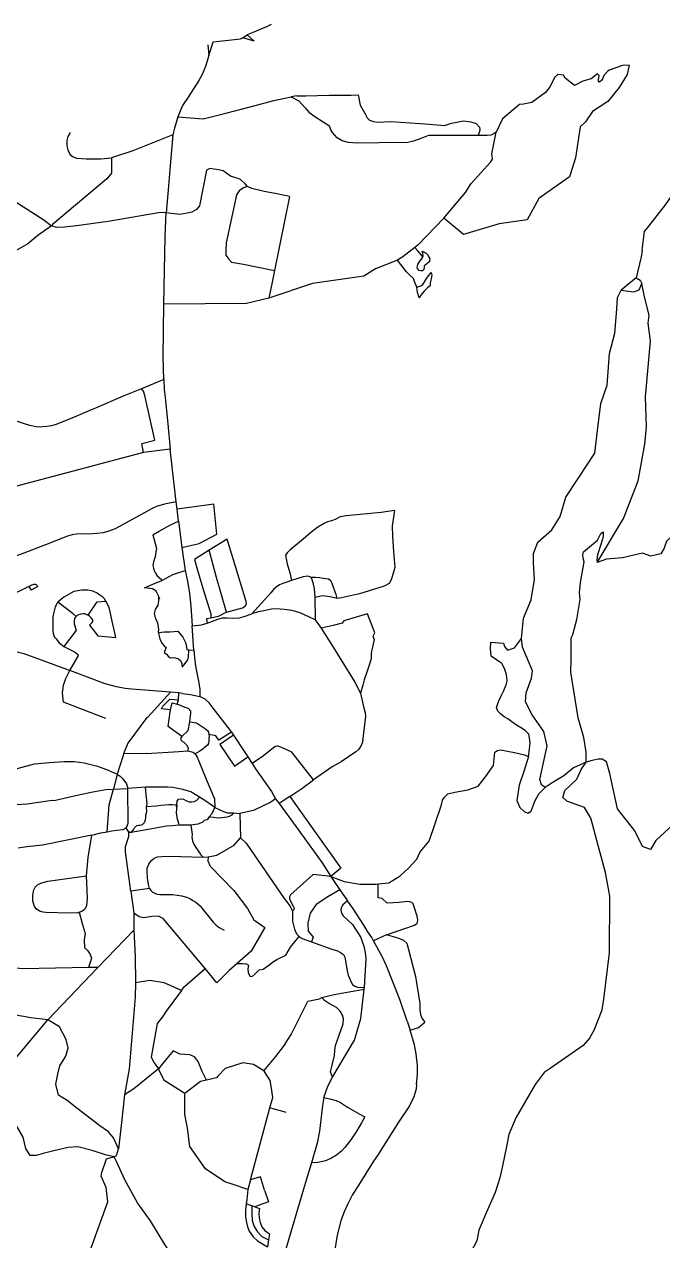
# Model space of a CAD drawing. Header units: inches. Extents: x 2740922 to 2751091, y 1249500 to 1259683.
# Drawn here: x 2747195 to 2748349, y 1257327 to 1259525 of the extents above; entities that cross this region are included whole.
import ezdxf

# ---------------------------------------------------------------- set-up
doc = ezdxf.new("R2010")
doc.units = ezdxf.units.IN
doc.header["$MEASUREMENT"] = 0

msp = doc.modelspace()

# ---------------------------------------------------------------- linework, layer by layer
for points in [[(2747587.8, 1259499.3), (2747589.7, 1259500.1), (2747597.8, 1259505.7)], [(2747641, 1259524.5), (2747632.6, 1259520.3), (2747606.7, 1259509.2), (2747597.8, 1259505.7)], [(2747610.1, 1259494.4), (2747597.8, 1259505.7)], [(2747526.5, 1259487.5), (2747528.5, 1259468.3)], [(2747528.5, 1259468.3), (2747531.3, 1259477.1), (2747536.4, 1259493.1)], [(2747536.4, 1259493.1), (2747585.8, 1259498.5), (2747587.8, 1259499.3)], [(2747610.1, 1259494.4), (2747589.7, 1259500.1), (2747587.8, 1259499.3)], [(2747528.5, 1259468.3), (2747522.3, 1259448.2), (2747516.3, 1259433.9), (2747510.1, 1259422.9), (2747490.8, 1259393), (2747480.9, 1259377.7), (2747472, 1259357.4)], [(2748288.1, 1259450.6), (2748284.5, 1259434), (2748270.3, 1259410.2), (2748249.8, 1259384.8), (2748221.7, 1259367.2), (2748209, 1259348.4), (2748199.7, 1259339.1), (2748191, 1259283.1), (2748180, 1259249), (2748124.6, 1259209.8), (2748103.6, 1259171.1), (2748053.4, 1259163.8), (2747988.4, 1259145), (2747953, 1259174.4)], [(2748288.1, 1259450.6), (2748276.2, 1259450), (2748251.8, 1259441.4), (2748249.6, 1259439.7), (2748242.3, 1259432.3), (2748240.1, 1259426.3), (2748237.5, 1259422.6), (2748233.6, 1259420.2), (2748232.5, 1259422.1), (2748232.9, 1259424.3), (2748233.8, 1259432.1), (2748230.6, 1259435.2), (2748219.2, 1259425.8), (2748204.4, 1259422.1), (2748189.6, 1259414.1), (2748172.6, 1259427.2), (2748169.4, 1259432.7), (2748158.9, 1259433.8), (2748152.9, 1259428.4), (2748145.6, 1259412), (2748137.1, 1259401.6), (2748112.2, 1259383), (2748096.9, 1259380), (2748089.6, 1259379.8), (2748059.3, 1259353.5), (2748047.7, 1259329.8)], [(2747687.5, 1259395.6), (2747677.3, 1259393.4)], [(2747687.5, 1259395.6), (2747703.5, 1259395.1), (2747745.7, 1259396.6), (2747767.7, 1259396.8), (2747785.3, 1259396.8), (2747798.2, 1259397.2), (2747801.9, 1259378.7), (2747810.9, 1259362.7), (2747814.6, 1259355.7), (2747818.5, 1259351.6), (2747825.7, 1259348.8), (2747834, 1259347.8), (2747857.1, 1259349), (2747927.1, 1259344.2), (2747954.4, 1259341.7), (2747967.1, 1259345.8), (2747976.5, 1259347.9), (2747988.8, 1259350.4), (2748002.1, 1259348.5), (2748011.7, 1259345.1), (2748017.6, 1259338.5), (2748018.3, 1259333.8), (2748017.6, 1259330.6), (2748015.2, 1259323.7)], [(2747472, 1259357.4), (2747517.8, 1259353.9), (2747559, 1259363.7), (2747605.3, 1259375.8), (2747646, 1259386.8), (2747677.3, 1259393.4)], [(2747677.3, 1259393.4), (2747690.7, 1259386), (2747703, 1259373.1), (2747709, 1259366), (2747719.7, 1259358), (2747734.8, 1259348.1), (2747746.7, 1259341)], [(2747472, 1259357.4), (2747466.1, 1259336.7), (2747463.4, 1259324.7)], [(2747277.9, 1259328.9), (2747273.4, 1259321.6), (2747271.9, 1259314.5), (2747271.7, 1259305), (2747273.6, 1259297.6), (2747277.3, 1259290), (2747282.1, 1259285.6), (2747289.3, 1259282.5), (2747306.6, 1259281.2), (2747333.3, 1259281.5), (2747352.1, 1259283.4)], [(2748015.2, 1259323.7), (2747988, 1259323.6), (2747925.2, 1259323.9), (2747919.3, 1259321.4), (2747907, 1259316.5), (2747898.2, 1259313.2), (2747888.3, 1259311.2), (2747836.1, 1259310.5), (2747796.6, 1259309.7), (2747780.6, 1259311), (2747769.2, 1259313.8), (2747760.2, 1259319.5), (2747752, 1259328.9), (2747748.7, 1259333.7), (2747746.7, 1259341)], [(2747953, 1259174.4), (2747992.1, 1259220.7), (2748002.8, 1259236.9), (2748037.7, 1259275.6), (2748040.8, 1259280.8), (2748040.1, 1259290.7), (2748047.7, 1259329.8)], [(2748047.7, 1259329.8), (2748042.5, 1259326.3), (2748038, 1259324.1), (2748031.5, 1259323.4), (2748015.2, 1259323.7)], [(2747463.4, 1259324.7), (2747391, 1259296.1), (2747352.1, 1259283.4)], [(2747463.4, 1259324.7), (2747458.6, 1259269.1), (2747454.5, 1259225.7), (2747450.9, 1259184.2)], [(2748311.4, 1259116.6), (2748315.7, 1259150.2), (2748323.6, 1259159.6), (2748353.7, 1259198.2), (2748376.7, 1259231.4), (2748403.1, 1259265.3), (2748426.6, 1259292)], [(2747352.1, 1259283.4), (2747352.2, 1259267.1), (2747352.4, 1259255.6), (2747344.2, 1259245.3), (2747245.7, 1259162.9), (2747244.2, 1259160.3)], [(2747581.4, 1259245.7), (2747576.9, 1259247.2), (2747567.5, 1259250.2), (2747554.1, 1259259.6), (2747545.8, 1259261.7), (2747538, 1259263.1), (2747529.9, 1259263.8), (2747523.9, 1259261.2), (2747511.4, 1259196.7), (2747506.3, 1259189.8), (2747497.5, 1259185.1), (2747489.4, 1259183.3), (2747475.8, 1259180.9), (2747450.9, 1259184.2)], [(2747120.5, 1259243), (2747178, 1259204.4), (2747230, 1259171.2), (2747244.2, 1259160.3)], [(2747598.5, 1259231.6), (2747594.5, 1259235.9), (2747585.8, 1259244.2), (2747581.4, 1259245.7)], [(2747598.5, 1259231.6), (2747590.7, 1259229), (2747583, 1259223.6), (2747578.4, 1259216.6), (2747575.9, 1259205.2), (2747559.6, 1259129.4), (2747559.1, 1259115.3), (2747559.3, 1259107.6), (2747564.2, 1259100.2), (2747569.2, 1259095), (2747590.7, 1259091.1), (2747647, 1259080)], [(2747673.9, 1259213.3), (2747651, 1259218.5), (2747628.3, 1259222.4), (2747605.9, 1259227.9), (2747598.5, 1259231.6)], [(2747673.9, 1259213.3), (2747647, 1259080)], [(2747450.9, 1259184.2), (2747441.1, 1259184.5), (2747346.2, 1259168.3)], [(2747447, 1259018.6), (2747449.2, 1259141.1), (2747450.9, 1259184.2)], [(2747953, 1259174.4), (2747906.7, 1259126.2), (2747900.7, 1259121.5)], [(2747244.2, 1259160.3), (2747219.2, 1259142.7), (2747201.3, 1259127.6), (2747176.1, 1259113.3), (2747146.8, 1259093.9), (2747115.5, 1259076.9), (2747102.8, 1259064.4)], [(2747346.2, 1259168.3), (2747288.9, 1259160.6), (2747267.3, 1259158.2), (2747252.8, 1259157.6), (2747244.2, 1259160.3)], [(2747900.7, 1259121.5), (2747879.1, 1259104.4), (2747869.4, 1259098.1)], [(2747915.2, 1259104.6), (2747905.4, 1259115.8), (2747900.7, 1259121.5)], [(2747915.2, 1259104.6), (2747915.8, 1259106.2), (2747914.9, 1259111), (2747913.9, 1259114.8), (2747917.6, 1259113.1), (2747921.4, 1259110.9), (2747924.4, 1259108), (2747925.8, 1259104), (2747927.5, 1259100.8), (2747927.1, 1259097.6), (2747927, 1259095.4), (2747924.4, 1259093.3), (2747922.2, 1259091.8), (2747919.2, 1259089.5), (2747917.4, 1259088.1), (2747917.7, 1259085.5), (2747916.8, 1259081.6), (2747914.3, 1259079.3), (2747911.4, 1259079.3), (2747908.3, 1259080), (2747905.6, 1259083.2), (2747905, 1259086), (2747905.9, 1259090.4), (2747909.6, 1259096.3), (2747914.5, 1259102.5), (2747915.2, 1259104.6)], [(2748311.4, 1259116.6), (2748309.9, 1259104.6), (2748300.7, 1259066.3)], [(2747869.4, 1259098.1), (2747829.5, 1259082.8), (2747808.3, 1259069.2), (2747716, 1259056.1), (2747636.8, 1259029.5)], [(2747904.3, 1259049.4), (2747900.2, 1259059.8), (2747898, 1259065.4), (2747891.6, 1259071.5), (2747885.6, 1259077.2), (2747869.4, 1259098.1)], [(2747647, 1259080), (2747642.7, 1259058.8)], [(2747904.3, 1259049.4), (2747911.3, 1259051.8), (2747915.1, 1259054.4), (2747917.6, 1259058.3), (2747921.7, 1259065), (2747926.2, 1259070.9), (2747930.5, 1259076.3), (2747931.2, 1259071.3), (2747930.2, 1259064.6), (2747928.5, 1259057.5), (2747928.3, 1259051.9), (2747923.7, 1259048.1), (2747917.4, 1259042.1), (2747911.5, 1259034.9), (2747908.8, 1259030.4), (2747905.7, 1259040.2), (2747904.3, 1259049.4)], [(2748300.7, 1259066.3), (2748273.7, 1259043.9)], [(2748300.7, 1259066.3), (2748307.8, 1259062.2), (2748311.1, 1259056.4)], [(2747642.7, 1259058.8), (2747636.8, 1259029.5)], [(2748226.1, 1258749.5), (2748230.8, 1258790.4), (2748236.8, 1258839.3), (2748248.6, 1258872.6), (2748252.7, 1258929.8), (2748262.4, 1258966.2), (2748263.9, 1258987.4), (2748265.7, 1259010.3), (2748267.1, 1259031), (2748273.7, 1259043.9)], [(2748230.2, 1258552), (2748277.9, 1258631.8), (2748304.2, 1258699.6), (2748316.6, 1258765.7), (2748319.3, 1258797), (2748317.9, 1258851.3), (2748326.8, 1258952), (2748322.6, 1258984.4), (2748324, 1258998.8), (2748315.7, 1259032.4), (2748311.1, 1259056.4)], [(2748273.7, 1259043.9), (2748296.6, 1259041.4), (2748306.2, 1259045), (2748311.1, 1259056.4)], [(2747636.8, 1259029.5), (2747596.3, 1259019.9), (2747447, 1259018.6)], [(2747446.7, 1258882.6), (2747446, 1258923.1), (2747447, 1259018.6)], [(2747446.7, 1258882.6), (2747435.4, 1258878), (2747406.7, 1258866)], [(2747446.7, 1258882.6), (2747447.5, 1258864.7), (2747449.1, 1258850.2), (2747454.1, 1258802.5), (2747458.3, 1258756.6)], [(2747406.7, 1258866), (2747373.7, 1258852.7), (2747323.3, 1258831), (2747317.2, 1258828.4), (2747287.9, 1258816), (2747252.1, 1258801.3), (2747244.2, 1258799.1), (2747235.6, 1258797.6), (2747221.8, 1258796.6)], [(2747410.5, 1258750.8), (2747407.2, 1258767.3), (2747430.9, 1258773), (2747412.5, 1258854.1), (2747410.4, 1258861.6), (2747406.7, 1258866)], [(2747221.8, 1258796.6), (2747215.9, 1258797.3), (2747204.6, 1258799.6), (2747194.9, 1258802.4), (2747142.5, 1258819.3)], [(2747458.3, 1258756.6), (2747410.5, 1258750.8)], [(2747469.3, 1258661.6), (2747468.1, 1258672), (2747458.3, 1258756.6)], [(2747410.5, 1258750.8), (2747167.4, 1258686.5), (2747151.8, 1258685.8), (2747142.2, 1258686.6), (2747134.5, 1258689.6)], [(2748093.2, 1258414.8), (2748096.9, 1258451.4), (2748111, 1258484.8), (2748117.2, 1258521.5), (2748115.1, 1258552.1), (2748115.4, 1258568.6), (2748123.3, 1258589.1), (2748148.2, 1258610.8), (2748163.4, 1258635.2), (2748173.4, 1258669.9), (2748195.7, 1258703.9), (2748226.1, 1258749.5)], [(2747469.3, 1258661.6), (2747448.3, 1258657.7), (2747433.8, 1258653.3), (2747424.8, 1258648.9), (2747416.5, 1258644.2), (2747359, 1258612.7), (2747347.3, 1258608.6), (2747337.1, 1258605.7), (2747325.9, 1258604.5), (2747312.2, 1258603.5), (2747300.4, 1258604.1), (2747289.1, 1258603.4), (2747281.4, 1258602.2), (2747273, 1258599.6), (2747233.2, 1258584.1), (2747194.1, 1258569.2), (2747176.1, 1258562.3), (2747163.1, 1258557.2), (2747157.3, 1258553.2)], [(2747470.9, 1258648.4), (2747469.3, 1258661.6)], [(2747479.6, 1258579.2), (2747511.1, 1258586.4), (2747542.7, 1258603.1), (2747537.4, 1258657.5), (2747470.9, 1258648.4)], [(2747473.5, 1258626.5), (2747470.9, 1258648.4)], [(2747427.2, 1258602.2), (2747438.6, 1258608.9), (2747459, 1258620.3), (2747473.5, 1258626.5)], [(2747473.5, 1258626.5), (2747479.6, 1258579.2)], [(2747864, 1258645.9), (2747839.8, 1258642.7), (2747776.8, 1258636.4), (2747765.5, 1258634.4), (2747756.6, 1258629.6), (2747750.2, 1258627.5), (2747742.9, 1258625.7), (2747736.6, 1258622.6), (2747725.6, 1258615.7), (2747712.2, 1258605.4), (2747703.2, 1258597.9), (2747692.5, 1258588.9), (2747674.7, 1258574.1)], [(2747864, 1258645.9), (2747859.6, 1258618.6), (2747860.5, 1258599.2), (2747862.4, 1258571.9), (2747864.3, 1258542.9), (2747862.2, 1258534.3), (2747858, 1258520.9), (2747854.1, 1258514.4), (2747845, 1258509.6), (2747800.8, 1258495.3), (2747768.2, 1258488.1), (2747760.5, 1258487)], [(2748183.3, 1258416.2), (2748186.3, 1258422.2), (2748193.3, 1258448.9), (2748199.4, 1258485.2), (2748198.4, 1258497.4), (2748200.2, 1258516.2), (2748206.9, 1258553), (2748204.9, 1258559.6), (2748204.1, 1258565.7), (2748205.3, 1258571.6), (2748231, 1258592.2), (2748236.8, 1258604.3), (2748241.4, 1258607.3), (2748241.3, 1258598.4), (2748237.7, 1258586.7), (2748231, 1258566.2), (2748229.7, 1258557), (2748230.2, 1258552)], [(2748387.5, 1258619.8), (2748373.4, 1258606.8), (2748355.7, 1258590.9), (2748351.2, 1258578.1), (2748345.2, 1258567.5), (2748327.2, 1258563.6), (2748312.4, 1258569.1), (2748275.9, 1258560.6), (2748246.9, 1258558.1), (2748230.2, 1258552)], [(2747427.2, 1258602.2), (2747433.8, 1258577.3), (2747432.5, 1258571.8), (2747431.3, 1258561.5), (2747430.3, 1258558.6)], [(2747560.5, 1258462.1), (2747589.4, 1258470.2), (2747593.7, 1258473), (2747596.3, 1258477.4), (2747595.5, 1258481.7), (2747561.5, 1258594.3), (2747528.8, 1258574.3)], [(2747479.6, 1258579.2), (2747485.8, 1258537.6)], [(2747528.8, 1258574.3), (2747502.5, 1258557.3), (2747507.6, 1258538.4), (2747518.4, 1258501.3), (2747532, 1258459.1), (2747532.2, 1258451.5)], [(2747560.5, 1258462.1), (2747542.1, 1258524.9), (2747528.8, 1258574.3)], [(2747674.7, 1258574.1), (2747669.9, 1258569.5), (2747667.1, 1258565.4), (2747668.1, 1258558.9), (2747670.1, 1258549.4)], [(2747430.3, 1258558.6), (2747428.5, 1258553.3), (2747426.8, 1258546.9), (2747428, 1258542), (2747429.5, 1258537.5), (2747432, 1258532.9), (2747435.2, 1258528.1), (2747442.5, 1258521.5), (2747444.7, 1258520.3)], [(2747444.7, 1258520.3), (2747463.4, 1258530.5), (2747485.8, 1258537.6)], [(2747485.8, 1258537.6), (2747489.6, 1258518.4), (2747493.2, 1258496.3), (2747495.8, 1258473), (2747498.2, 1258437.6)], [(2747670.1, 1258549.4), (2747674.8, 1258533.3), (2747677.6, 1258519.8)], [(2747412.1, 1258506.3), (2747427, 1258512.8), (2747443.2, 1258519.5), (2747444.7, 1258520.3)], [(2747677.6, 1258519.8), (2747669.4, 1258516.6), (2747662.3, 1258514.3), (2747655.8, 1258511.5), (2747650, 1258507.6), (2747645.4, 1258503.1), (2747640.5, 1258497.3), (2747606.3, 1258459.3)], [(2747713.5, 1258524.8), (2747710.6, 1258526), (2747707.5, 1258527.4), (2747699.1, 1258526.2), (2747677.6, 1258519.8)], [(2747713.5, 1258524.8), (2747716.2, 1258516), (2747718.8, 1258504.7), (2747719.7, 1258488.8)], [(2747760.5, 1258487), (2747758.5, 1258494.4), (2747754.6, 1258503.8), (2747751, 1258514.4), (2747748.8, 1258518.8), (2747744.7, 1258522), (2747734.9, 1258523.1), (2747728.6, 1258524.1), (2747721.1, 1258524.7), (2747713.5, 1258524.8)], [(2747203.1, 1258508.8), (2747186, 1258500.5), (2747172, 1258494.5)], [(2747203.1, 1258508.8), (2747208.6, 1258511.6), (2747210.6, 1258512.4), (2747212.1, 1258513), (2747213.5, 1258513.2), (2747214.3, 1258513.1), (2747215.1, 1258512.8), (2747216.1, 1258512.4), (2747216.6, 1258511.8), (2747217.2, 1258511.2), (2747218, 1258510.1), (2747219, 1258508.9)], [(2747203.1, 1258508.8), (2747204.7, 1258505.6), (2747207.2, 1258502.1)], [(2747219, 1258508.9), (2747207.2, 1258502.1)], [(2747342.2, 1258482.1), (2747339.6, 1258486.3), (2747336.5, 1258489.6), (2747331.2, 1258493.2), (2747326.2, 1258496.4), (2747318.7, 1258500.1), (2747309.3, 1258502.1), (2747298.7, 1258502), (2747284, 1258499.4), (2747266.1, 1258489.5), (2747259.3, 1258484.2), (2747255.9, 1258481), (2747255.5, 1258480.4)], [(2747440, 1258487.7), (2747438.2, 1258486.3), (2747438.2, 1258490.7), (2747433.3, 1258500.3), (2747426.3, 1258504.4), (2747412.1, 1258506.3)], [(2747255.5, 1258480.4), (2747253.6, 1258477.7), (2747252.2, 1258475), (2747250.6, 1258471.7), (2747249.1, 1258467.4), (2747248, 1258462.2), (2747246.6, 1258454), (2747246.4, 1258446.1), (2747246.6, 1258437.2), (2747246.2, 1258428.7), (2747246.8, 1258424.2), (2747248, 1258420.3), (2747249.5, 1258417.3), (2747252.1, 1258413.9), (2747257, 1258407.4), (2747266.3, 1258400.3)], [(2747288.7, 1258454.4), (2747283, 1258459.2), (2747255.5, 1258480.4)], [(2747310.2, 1258456.9), (2747326.5, 1258480.8), (2747342.2, 1258482.1)], [(2747360.4, 1258416.4), (2747352.4, 1258451.5), (2747350.6, 1258460.6), (2747348.1, 1258471), (2747342.2, 1258482.1)], [(2747437.5, 1258425.8), (2747437.8, 1258430.9), (2747437.6, 1258435.6), (2747436.1, 1258442.6), (2747432.7, 1258450.2), (2747430.3, 1258460.1), (2747432.1, 1258467.1), (2747436.7, 1258474.9), (2747438.2, 1258482.2), (2747438.2, 1258486.3), (2747440, 1258487.7)], [(2747760.5, 1258487), (2747755.7, 1258488.2), (2747747.3, 1258490.1), (2747734.1, 1258491.6), (2747719.7, 1258488.8)], [(2747719.7, 1258488.8), (2747720.5, 1258448.3)], [(2747288.7, 1258454.4), (2747286.7, 1258452.7), (2747285.7, 1258451.1), (2747285.2, 1258449.4), (2747284.7, 1258447.4), (2747284.6, 1258444), (2747285.1, 1258441.3), (2747288.5, 1258429.6)], [(2747288.7, 1258454.4), (2747291.1, 1258456.7), (2747293.2, 1258458), (2747295.8, 1258459), (2747297.7, 1258459.5), (2747301, 1258460.2), (2747303.4, 1258459.8), (2747306, 1258459), (2747310.2, 1258456.9)], [(2747312.4, 1258438.6), (2747317.2, 1258443.6), (2747318.6, 1258445.6), (2747318.9, 1258447.3), (2747318.2, 1258449.2), (2747315.7, 1258451.9), (2747312.3, 1258455.2), (2747310.2, 1258456.9)], [(2747532.2, 1258451.5), (2747524.3, 1258450.2), (2747525.2, 1258442.3)], [(2747525.2, 1258442.3), (2747544.3, 1258449.9), (2747553.2, 1258451.8), (2747561.6, 1258452), (2747571.5, 1258451.2), (2747583.8, 1258452), (2747592, 1258454.3), (2747606.3, 1258459.3)], [(2747560.5, 1258462.1), (2747545, 1258454.6), (2747532.2, 1258451.5)], [(2747720.5, 1258448.3), (2747710.3, 1258453.1), (2747693.5, 1258461.3), (2747678.9, 1258465.3), (2747664.6, 1258467), (2747657.1, 1258467.8), (2747648.6, 1258468.2), (2747641.7, 1258467.9), (2747627.8, 1258465), (2747617.5, 1258462.8), (2747606.3, 1258459.3)], [(2747827.3, 1258413.8), (2747825.5, 1258418.7), (2747828.2, 1258424.9), (2747815, 1258459.5), (2747772.5, 1258446.4), (2747769.1, 1258442.2), (2747753.2, 1258438), (2747731.6, 1258433.7)], [(2747288.5, 1258429.6), (2747282.3, 1258421.6), (2747266.3, 1258400.3)], [(2747312.4, 1258438.6), (2747327.6, 1258419.7), (2747360.4, 1258416.4)], [(2747437.5, 1258425.8), (2747448.1, 1258426.8), (2747458.7, 1258426.7), (2747472.2, 1258428.1)], [(2747472.2, 1258428.1), (2747481.1, 1258417.2), (2747486.7, 1258406.2), (2747488.4, 1258394.9), (2747492.4, 1258394.4)], [(2747498.2, 1258437.6), (2747515, 1258439.6), (2747525.2, 1258442.3)], [(2747501.1, 1258393.9), (2747498.2, 1258437.6)], [(2747720.5, 1258448.3), (2747731.6, 1258433.7)], [(2747731.6, 1258433.7), (2747753, 1258399.1), (2747792.1, 1258335.8), (2747802.7, 1258316)], [(2747437.5, 1258425.8), (2747437.9, 1258421.4), (2747439.5, 1258414), (2747443.2, 1258406.5), (2747447.8, 1258401.4), (2747451.3, 1258398.2), (2747447.6, 1258389.6)], [(2747827.3, 1258413.8), (2747824, 1258398.8), (2747822.1, 1258391.8), (2747821.9, 1258386.8), (2747821.7, 1258378.5), (2747818.9, 1258368.4), (2747814.9, 1258357.5), (2747809.3, 1258340), (2747806.4, 1258330.7), (2747802.7, 1258316)], [(2748106.1, 1258201.3), (2748108, 1258214.6), (2748108.9, 1258226.7), (2748108.1, 1258235.2), (2748106.5, 1258241.6), (2748100.7, 1258247.9), (2748094.7, 1258252), (2748084.4, 1258258.4), (2748076.2, 1258264), (2748068.6, 1258269.3), (2748062, 1258273), (2748055.8, 1258278.7), (2748050.8, 1258283.4), (2748048.6, 1258289.8), (2748049.9, 1258295.3), (2748052.6, 1258302.4), (2748057.2, 1258312.4), (2748061.8, 1258320.8), (2748065.6, 1258330.9), (2748067.8, 1258338.1), (2748067.1, 1258345.5), (2748065.5, 1258351.3), (2748062.6, 1258360.5), (2748057.8, 1258369.5), (2748038.6, 1258382.6), (2748037.7, 1258395.9), (2748038.1, 1258408.4), (2748061.1, 1258406.1), (2748062.7, 1258400.1), (2748067.9, 1258393.8), (2748081.1, 1258397.6), (2748086.4, 1258405), (2748093.2, 1258414.8)], [(2748136.3, 1258145.8), (2748129.6, 1258150.6), (2748126.5, 1258160.2), (2748140, 1258220.5), (2748134.1, 1258246.8), (2748112.7, 1258276.6), (2748100.9, 1258300.4), (2748101.7, 1258316.7), (2748111.6, 1258343.1), (2748113.2, 1258356.6), (2748095.3, 1258399), (2748093.2, 1258414.8)], [(2748210.1, 1258191.4), (2748210.6, 1258209.1), (2748206.3, 1258235.9), (2748195.9, 1258271.5), (2748182.5, 1258354), (2748183, 1258376.6), (2748183.3, 1258416.2)], [(2747170, 1258393.6), (2747194, 1258387.6), (2747266.3, 1258360.9), (2747277.1, 1258356.7)], [(2747266.3, 1258400.3), (2747286.7, 1258390.3), (2747291.4, 1258385.7), (2747291.9, 1258382.9)], [(2747277.1, 1258356.7), (2747291.9, 1258382.9)], [(2747447.6, 1258389.6), (2747451.6, 1258386.7), (2747454.6, 1258382.6), (2747458.5, 1258380), (2747462.7, 1258380.5), (2747467.7, 1258380.1), (2747473.6, 1258377.7), (2747477.4, 1258374.1), (2747479.6, 1258369.1), (2747480.2, 1258362.9), (2747483.2, 1258366.7), (2747487.6, 1258371.8), (2747490.6, 1258376), (2747491.8, 1258381.1), (2747492.4, 1258394.4)], [(2747492.4, 1258394.4), (2747501.1, 1258393.9)], [(2747501.1, 1258393.9), (2747502.1, 1258380.3), (2747504.1, 1258364.5), (2747510.2, 1258334.9), (2747511.8, 1258322.7), (2747512.2, 1258309.7)], [(2747342.1, 1258270.1), (2747265.7, 1258299.9), (2747263.7, 1258316.7), (2747265.9, 1258330.5), (2747269.8, 1258342.2), (2747277.1, 1258356.7)], [(2747458.9, 1258317.7), (2747389.1, 1258323.4), (2747377.1, 1258324.6), (2747361.2, 1258327.7), (2747341.1, 1258333), (2747277.1, 1258356.7)], [(2747416.4, 1258272), (2747417.8, 1258272.3), (2747458.9, 1258317.7)], [(2747474.3, 1258316.3), (2747458.9, 1258317.7)], [(2747458.9, 1258285.7), (2747443, 1258287.9), (2747445.1, 1258292.4), (2747457.7, 1258305.1), (2747473.4, 1258303.7)], [(2747458.9, 1258285.7), (2747461.8, 1258298.2), (2747471.3, 1258295.8)], [(2747471.3, 1258295.8), (2747473.4, 1258303.7)], [(2747494.1, 1258264.3), (2747495.6, 1258280.1), (2747495.6, 1258283.2), (2747494.7, 1258284.9), (2747493.2, 1258286.5), (2747492, 1258287.6), (2747489.6, 1258288.7), (2747485.4, 1258290.1), (2747471.3, 1258295.8)], [(2747473.4, 1258303.7), (2747474.3, 1258316.3)], [(2747480, 1258315.6), (2747474.3, 1258316.3)], [(2747480, 1258315.6), (2747495.2, 1258313.5), (2747512.2, 1258309.7)], [(2747569.2, 1258245.6), (2747567.5, 1258248.3), (2747534.3, 1258291.5), (2747528.9, 1258298.2), (2747521.9, 1258304.9), (2747518.2, 1258307.1), (2747512.2, 1258309.7)], [(2747802.7, 1258316), (2747808.5, 1258289), (2747811.2, 1258281.3), (2747811.5, 1258273.8), (2747806.5, 1258234.1), (2747806, 1258227.5), (2747803.7, 1258221.3), (2747799.4, 1258214.7), (2747793.8, 1258210.1), (2747767.3, 1258191.9), (2747751.4, 1258182.9), (2747717.4, 1258159.1)], [(2747479.5, 1258237.8), (2747454.8, 1258255.6), (2747457.2, 1258273.4), (2747457.8, 1258278), (2747458.9, 1258285.7)], [(2747416.4, 1258272), (2747381.8, 1258225.6), (2747374.1, 1258206.3)], [(2747479.5, 1258237.8), (2747490.7, 1258248.3), (2747494.1, 1258264.3)], [(2747494.1, 1258264.3), (2747506.2, 1258262.5), (2747522.2, 1258251.3), (2747526.1, 1258248.5), (2747527.8, 1258245.3), (2747528.6, 1258241.4)], [(2747479.5, 1258237.8), (2747477.1, 1258234.1), (2747477.4, 1258232.3), (2747479, 1258230.1), (2747482.9, 1258227.6), (2747487.7, 1258222.4), (2747490.9, 1258217), (2747490.6, 1258211.9)], [(2747528.6, 1258241.4), (2747529, 1258237.5), (2747528.6, 1258234.4), (2747528.5, 1258229.7), (2747527.5, 1258225.3), (2747525.8, 1258221.9), (2747522.2, 1258218.7), (2747518.3, 1258215.6), (2747511.8, 1258211.2), (2747503.7, 1258206.4)], [(2747569.2, 1258245.6), (2747546.4, 1258230.9), (2747540.7, 1258238.6), (2747528.6, 1258241.4)], [(2747573, 1258239.9), (2747548.2, 1258222.9), (2747574.7, 1258183.9), (2747598.7, 1258200.7)], [(2747569.2, 1258245.6), (2747573, 1258239.9)], [(2747573, 1258239.9), (2747592.5, 1258210.1), (2747598.7, 1258200.7)], [(2747415.8, 1258207.1), (2747374.1, 1258206.3)], [(2747415.8, 1258207.1), (2747474.3, 1258210.5), (2747490.6, 1258211.9)], [(2747490.6, 1258211.9), (2747500.1, 1258209.2), (2747503.7, 1258206.4)], [(2747717.4, 1258159.1), (2747678.1, 1258209.3), (2747660.3, 1258217.9), (2747656.5, 1258218.9), (2747653.9, 1258220), (2747651.6, 1258220.1), (2747648.7, 1258219.5), (2747646, 1258217.6), (2747626.9, 1258202.8), (2747606.5, 1258188.7)], [(2747834.5, 1257971.3), (2747853.7, 1257973.4), (2747874.1, 1257985.9), (2747889.9, 1258000.2), (2747904.5, 1258016.2), (2747910.6, 1258029.2), (2747926.4, 1258048.7), (2747948.9, 1258114.1), (2747950.7, 1258122.4), (2747953.8, 1258127.6), (2747960.3, 1258133.8), (2747973.2, 1258137.1), (2747996.3, 1258141.4), (2748015.4, 1258148.1), (2748028.7, 1258164.5), (2748043, 1258185), (2748045.4, 1258209.1), (2748050, 1258212.5), (2748055.5, 1258213.5), (2748080.9, 1258208.6), (2748099.1, 1258204.4), (2748106.1, 1258201.3)], [(2747245.1, 1258121.9), (2747199.9, 1258115.1), (2747180.5, 1258114), (2747175.5, 1258115.1), (2747171.9, 1258117.7), (2747167.5, 1258121.8), (2747164.8, 1258126.8), (2747162.2, 1258131.8), (2747161, 1258138.5), (2747160.8, 1258153.8), (2747161.6, 1258158.8), (2747163, 1258163.4), (2747164.9, 1258167.4), (2747168, 1258172), (2747175.3, 1258177.3), (2747184.2, 1258180.3), (2747212.9, 1258188), (2747239.7, 1258190.9), (2747266.9, 1258192.7), (2747285, 1258192.4), (2747302.9, 1258190), (2747326.8, 1258184.1), (2747346.5, 1258177.1), (2747362.8, 1258169.8)], [(2747374.1, 1258206.3), (2747373.2, 1258203.1), (2747362.8, 1258169.8)], [(2747503.7, 1258206.4), (2747507.1, 1258200.1), (2747510.2, 1258192.9), (2747523.4, 1258160.5), (2747538.8, 1258125.2), (2747539.4, 1258109.6)], [(2747598.7, 1258200.7), (2747606.5, 1258188.7)], [(2747606.5, 1258188.7), (2747612.7, 1258179.3), (2747641.7, 1258138.2), (2747648.8, 1258125)], [(2748106.1, 1258201.3), (2748097.7, 1258174.6), (2748089.5, 1258149.7), (2748084.9, 1258122.1), (2748090.7, 1258109.3), (2748098.2, 1258102), (2748104.7, 1258099.2), (2748110.7, 1258103), (2748117.5, 1258121.1), (2748124.7, 1258133.8), (2748136.3, 1258145.8)], [(2748210.1, 1258191.4), (2748187.6, 1258181), (2748169.8, 1258166.3), (2748148.8, 1258154.2), (2748136.3, 1258145.8)], [(2748219.3, 1258088.1), (2748218.4, 1258091.5), (2748207.1, 1258109.4), (2748175.7, 1258120.9), (2748168.5, 1258127.6), (2748171.8, 1258139.9), (2748193.4, 1258160.6), (2748201.1, 1258178), (2748210.1, 1258191.4)], [(2748494.1, 1258109.7), (2748402, 1258086.6), (2748368, 1258079.4), (2748336.5, 1258049.9), (2748326.9, 1258033.5), (2748312.5, 1258038.8), (2748298.2, 1258067.4), (2748267.2, 1258107.2), (2748253, 1258170.8), (2748247, 1258191.7), (2748239.1, 1258196.8), (2748232.3, 1258196.6), (2748221, 1258194.5), (2748210.1, 1258191.4)], [(2747362.8, 1258169.8), (2747355.7, 1258142.3)], [(2747362.8, 1258169.8), (2747368.2, 1258166.1), (2747373, 1258160.9), (2747379.4, 1258151.9), (2747381.6, 1258143.7)], [(2747290.2, 1258131.4), (2747315.5, 1258136.9), (2747342, 1258141.6), (2747355.7, 1258142.3)], [(2747344.5, 1258065.6), (2747347.9, 1258114.1), (2747355.7, 1258142.3)], [(2747355.7, 1258142.3), (2747381.6, 1258143.7)], [(2747378.9, 1258072.6), (2747380.8, 1258075.9), (2747382.5, 1258080.8), (2747381.6, 1258143.7)], [(2747414, 1258145.9), (2747381.6, 1258143.7)], [(2747511.6, 1258127.9), (2747495.5, 1258137.4), (2747481.5, 1258142.1), (2747463.5, 1258145.6), (2747453.6, 1258146.3), (2747414, 1258145.9)], [(2747415.8, 1258110.5), (2747416.7, 1258115.7), (2747415, 1258133.1), (2747414, 1258145.9)], [(2747674.6, 1258129.5), (2747696.5, 1258143.6), (2747717.4, 1258159.1)], [(2747245.1, 1258121.9), (2747250.9, 1258122.8), (2747290.2, 1258131.4)], [(2747470.5, 1258113.8), (2747469.6, 1258110.3), (2747471.1, 1258120.8), (2747473.3, 1258124.6), (2747481.4, 1258125.3), (2747487.8, 1258121.6), (2747492.6, 1258119.9), (2747497.2, 1258119.9), (2747502.2, 1258120.5), (2747506.4, 1258122.5), (2747511.6, 1258127.9)], [(2747539.4, 1258109.6), (2747524.7, 1258119.5), (2747511.6, 1258127.9)], [(2747648.8, 1258125), (2747640.4, 1258118.9), (2747609.3, 1258104.2), (2747584.5, 1258098.8)], [(2747648.8, 1258125), (2747655.2, 1258116.4)], [(2747674.6, 1258129.5), (2747655.2, 1258116.4)], [(2747674.6, 1258129.5), (2747766.9, 1257999.9)], [(2747386, 1258064.5), (2747388.2, 1258063.9), (2747392.1, 1258068.8), (2747394.1, 1258072.6), (2747396.8, 1258075.6), (2747398.1, 1258076.9), (2747401.4, 1258077.3), (2747404.1, 1258077.3), (2747408.4, 1258078.7), (2747411.2, 1258081.6), (2747413.1, 1258085.2), (2747413.8, 1258087.3), (2747414.4, 1258092), (2747414.5, 1258095.4), (2747416.1, 1258102.2), (2747415.8, 1258110.5)], [(2747470.5, 1258113.8), (2747461.9, 1258114), (2747455.9, 1258114.2), (2747442.2, 1258112.7), (2747432.9, 1258112), (2747415.8, 1258110.5)], [(2747470.5, 1258113.8), (2747469, 1258099.9), (2747470.5, 1258091.3), (2747473.4, 1258080.9), (2747474.2, 1258077.4)], [(2747529, 1258092.5), (2747534.4, 1258098.5), (2747539.4, 1258109.6)], [(2747539.4, 1258109.6), (2747554.9, 1258101.9), (2747562.2, 1258099.9), (2747567.1, 1258099.5), (2747573.7, 1258099.5)], [(2747551.7, 1258091.1), (2747556.6, 1258091.8), (2747561.3, 1258092.6), (2747565.4, 1258093.5), (2747570.7, 1258096), (2747573.7, 1258099.5)], [(2747573.7, 1258099.5), (2747584.5, 1258098.8)], [(2747584.5, 1258098.8), (2747585.7, 1258054.6)], [(2747655.2, 1258116.4), (2747686.4, 1258074.6), (2747732.9, 1258009.4), (2747748.8, 1257984.9)], [(2747474.2, 1258077.4), (2747462.7, 1258076.1), (2747452, 1258075.7), (2747418.6, 1258069.5), (2747388.2, 1258063.9), (2747386, 1258064.5)], [(2747495.5, 1258077.5), (2747474.2, 1258077.4)], [(2747529, 1258092.5), (2747525.2, 1258087), (2747520.1, 1258085.6), (2747516.2, 1258082.1), (2747508.3, 1258079), (2747495.5, 1258077.5)], [(2747495.5, 1258077.5), (2747496.9, 1258069), (2747497.9, 1258060.6), (2747497.7, 1258055.6), (2747498.6, 1258049.3), (2747501.3, 1258043.1), (2747504.8, 1258037.2), (2747509.3, 1258030.9), (2747514, 1258024.1), (2747518, 1258019.4)], [(2747529, 1258092.5), (2747536.9, 1258091.8), (2747544.4, 1258090.7), (2747551.7, 1258091.1)], [(2748216.8, 1257693.4), (2748224.7, 1257706.8), (2748239.3, 1257744), (2748242.1, 1257762.8), (2748252.3, 1257847), (2748252.9, 1257949), (2748245.4, 1257992), (2748232.3, 1258040.7), (2748219.3, 1258088.1)], [(2747317.1, 1258059.5), (2747227.4, 1258041.1), (2747199.1, 1258038.3), (2747183.7, 1258035.9)], [(2747307.2, 1257985.6), (2747310.2, 1258019), (2747317.1, 1258059.5)], [(2747317.1, 1258059.5), (2747332.8, 1258063.4), (2747344.5, 1258065.6)], [(2747344.5, 1258065.6), (2747352.7, 1258067.1), (2747362.1, 1258068.4), (2747373.3, 1258069.6), (2747378.9, 1258072.6)], [(2747387.3, 1257958.3), (2747383.6, 1257984.5), (2747377.8, 1258029.5), (2747377.8, 1258038.8), (2747383.9, 1258057.2), (2747383.9, 1258065), (2747386, 1258064.5)], [(2747386, 1258064.5), (2747383.9, 1258065), (2747378.9, 1258072.6)], [(2747527, 1258020.1), (2747543, 1258023.2), (2747574.2, 1258041.3), (2747585.7, 1258054.6)], [(2747585.7, 1258054.6), (2747596, 1258044.7), (2747664.7, 1257944.9), (2747671.4, 1257936.3), (2747675.2, 1257930.7), (2747679.7, 1257921.8)], [(2747421, 1257963.2), (2747419, 1257970.3), (2747418.3, 1257978), (2747417.7, 1257981.4), (2747416.9, 1257993.8), (2747417.1, 1257999.5), (2747418.2, 1258003), (2747420, 1258006.8), (2747422.4, 1258010.5), (2747425.3, 1258014.4), (2747429.7, 1258017.7), (2747435.4, 1258020)], [(2747435.4, 1258020), (2747443.6, 1258020.9), (2747457, 1258021.5), (2747518, 1258019.4)], [(2747518, 1258019.4), (2747527, 1258020.1)], [(2747527, 1258020.1), (2747526.7, 1258012.9), (2747530.9, 1258003.5), (2747573.2, 1257959.6), (2747598.2, 1257926.7), (2747609.8, 1257906.1), (2747629.7, 1257892.6), (2747605, 1257850), (2747579.8, 1257827.7)], [(2747748.8, 1257984.9), (2747717.1, 1257988.3), (2747675.7, 1257951.6), (2747674, 1257947.9), (2747674, 1257944.4), (2747676.2, 1257940.2), (2747680.7, 1257931.3), (2747682.3, 1257927.2), (2747681.5, 1257923.9), (2747679.7, 1257921.8)], [(2747766.9, 1257999.9), (2747748.8, 1257984.9)], [(2747292.8, 1257919.6), (2747291.6, 1257919.3), (2747275.2, 1257918.4), (2747233.7, 1257919.4), (2747228.8, 1257920.2), (2747222.5, 1257922.1), (2747216.1, 1257926.5), (2747213.2, 1257930.7), (2747211.7, 1257934.7), (2747210.4, 1257940), (2747209.9, 1257945.5), (2747210, 1257951), (2747210.6, 1257954.8), (2747212, 1257960.4), (2747214.6, 1257965.6), (2747218.6, 1257969.9), (2747224.4, 1257972.9), (2747230.7, 1257974.5), (2747237.3, 1257976.1), (2747307.2, 1257985.6)], [(2747292.8, 1257919.6), (2747293.9, 1257920), (2747298.9, 1257921.9), (2747303.2, 1257925), (2747305.7, 1257928), (2747307.7, 1257932.8), (2747308.7, 1257944.6), (2747308.3, 1257960.1), (2747307.2, 1257985.6)], [(2747748.8, 1257984.9), (2747756.1, 1257973.6), (2747765, 1257960.7)], [(2747748.8, 1257984.9), (2747772.9, 1257975.9), (2747801.5, 1257970.6), (2747830.7, 1257970.9), (2747834.5, 1257971.3)], [(2747849.5, 1257879.3), (2747900.2, 1257896.9), (2747904, 1257899.5), (2747905.5, 1257902.4), (2747906.1, 1257905.8), (2747905.7, 1257909.9), (2747905, 1257913.2), (2747897.4, 1257935.1), (2747895, 1257938), (2747891.5, 1257939.2), (2747888.3, 1257939.8), (2747872.5, 1257937.7), (2747850.8, 1257936.5), (2747841.4, 1257945.2), (2747834.7, 1257946.2), (2747834.5, 1257971.3)], [(2747421, 1257963.2), (2747387.3, 1257958.3)], [(2747387.3, 1257958.3), (2747393, 1257918.6)], [(2747421, 1257963.2), (2747423.3, 1257959.4), (2747426.6, 1257956.6), (2747430.5, 1257954.4), (2747434.8, 1257952.7), (2747439.5, 1257951.9), (2747446.3, 1257952.1), (2747454.7, 1257952.1), (2747463, 1257951.9), (2747470.9, 1257951.1), (2747479.6, 1257950), (2747489.8, 1257947), (2747495, 1257944.3), (2747499.5, 1257941.5), (2747504.9, 1257938.1), (2747509, 1257934.8), (2747512.4, 1257931.8), (2747516.4, 1257927), (2747536.4, 1257902.3), (2747541, 1257897.5), (2747547.1, 1257892.6), (2747556.2, 1257887.8)], [(2747765, 1257960.7), (2747743.2, 1257948.2), (2747722.6, 1257934.2), (2747711.4, 1257918.7), (2747707.2, 1257900.5), (2747708, 1257886.2), (2747717.1, 1257874.8), (2747714.1, 1257866.9)], [(2747765, 1257960.7), (2747778.8, 1257940.7)], [(2747679.7, 1257921.8), (2747679.8, 1257904), (2747683, 1257889.6), (2747686.7, 1257880.9), (2747691.6, 1257876.2)], [(2747778.8, 1257940.7), (2747770.4, 1257933.6), (2747769.4, 1257931.6), (2747767.8, 1257928.3), (2747767.1, 1257924), (2747768.2, 1257918.2), (2747771.1, 1257913.8), (2747788.1, 1257897.7), (2747803, 1257874.4), (2747805.4, 1257867.2), (2747808.3, 1257859), (2747810.9, 1257847.1), (2747812.1, 1257836.3), (2747809.2, 1257784.3), (2747809.2, 1257782.7)], [(2747826.1, 1257868.5), (2747822.7, 1257874.2), (2747816, 1257884.7), (2747808.3, 1257896.9), (2747788.7, 1257927.3), (2747778.8, 1257940.7)], [(2747292.8, 1257919.6), (2747293.9, 1257920), (2747299.6, 1257899.6), (2747304.9, 1257881.5), (2747303.2, 1257870.3), (2747303.5, 1257856.2), (2747309.3, 1257850.1), (2747314, 1257843.5), (2747316.1, 1257837.1), (2747313.9, 1257829), (2747310.5, 1257820.1)], [(2747393, 1257918.6), (2747392.7, 1257887.7)], [(2747521.4, 1257818.2), (2747445.9, 1257908.7), (2747437.5, 1257913.2), (2747425.3, 1257912.2), (2747410.7, 1257909.7), (2747402.4, 1257911.6), (2747393, 1257918.6)], [(2747392.7, 1257887.7), (2747327.8, 1257820.3)], [(2747392.7, 1257887.7), (2747395.2, 1257840.1), (2747396, 1257792.7)], [(2747849.5, 1257879.3), (2747826.1, 1257868.5)], [(2747880.5, 1257869.3), (2747870.7, 1257873), (2747849.5, 1257879.3)], [(2747579.8, 1257827.7), (2747589.2, 1257827.2), (2747595.9, 1257826.8), (2747600.2, 1257824.3), (2747598.8, 1257817.6), (2747599.5, 1257811.3), (2747602.7, 1257804.8), (2747606.8, 1257803.9), (2747611.9, 1257809), (2747619, 1257816.1), (2747623.5, 1257816.8), (2747626.7, 1257817.3), (2747630.9, 1257820), (2747636.6, 1257824.4), (2747645.4, 1257831), (2747651.1, 1257834.8), (2747667.3, 1257842.7), (2747675.7, 1257857), (2747691.6, 1257876.2)], [(2747691.6, 1257876.2), (2747697.3, 1257872.5), (2747714.1, 1257866.9)], [(2747714.1, 1257866.9), (2747750.8, 1257853.1), (2747760.7, 1257850.1), (2747766.4, 1257847.6), (2747771.8, 1257843.5), (2747774.3, 1257839.2), (2747778.3, 1257814.3), (2747780.1, 1257806.4), (2747782.9, 1257800), (2747785.1, 1257794.9), (2747788.1, 1257789.8), (2747792.5, 1257786.5), (2747797.3, 1257784.9), (2747809.2, 1257784.3), (2747809.2, 1257782.7)], [(2747886.7, 1257723), (2747873.8, 1257762.5), (2747849.3, 1257823.3), (2747841.4, 1257840.2), (2747826.1, 1257868.5)], [(2747880.5, 1257869.3), (2747886, 1257864.1), (2747893.6, 1257836.5), (2747902.1, 1257803.7), (2747909.6, 1257755.3), (2747909.6, 1257743.5), (2747911.1, 1257735.2), (2747913.5, 1257728.7), (2747918.7, 1257721.5)], [(2747310.5, 1257820.1), (2747191.5, 1257818.1), (2747123.4, 1257825.4), (2747085.6, 1257832.2), (2747055, 1257840.5), (2747026, 1257836.6), (2747016.9, 1257838.3), (2746970.5, 1257827.4)], [(2747327.8, 1257820.3), (2747237.2, 1257725.6)], [(2747327.8, 1257820.3), (2747310.5, 1257820.1)], [(2747478.7, 1257778.6), (2747484.3, 1257786.1), (2747521.4, 1257818.2)], [(2747579.8, 1257827.7), (2747565.1, 1257814.6), (2747542.8, 1257792.5), (2747521.4, 1257818.2)], [(2747396, 1257792.7), (2747395.2, 1257766.5), (2747389.3, 1257694.1), (2747384.2, 1257637.1), (2747375.7, 1257590.4)], [(2747478.7, 1257778.6), (2747447.6, 1257792.8), (2747421.9, 1257796.9), (2747396, 1257792.7)], [(2747237.2, 1257725.6), (2747206.8, 1257729.2), (2747156, 1257738.3), (2747069.5, 1257779.5), (2747026.9, 1257783.1)], [(2747478.7, 1257778.6), (2747451.1, 1257741.2), (2747444.8, 1257731.1), (2747434.9, 1257719.3), (2747424, 1257658.4), (2747429.7, 1257647.8), (2747437.4, 1257637.3)], [(2747732.6, 1257766), (2747740, 1257768.1), (2747755.1, 1257771.2), (2747768.2, 1257773.8), (2747809.3, 1257781.1), (2747809.2, 1257782.7)], [(2747751.6, 1257622), (2747791.6, 1257688.7), (2747800.3, 1257717.8), (2747803.1, 1257728.3), (2747809.3, 1257781.1), (2747809.2, 1257782.7)], [(2747666.2, 1257682.6), (2747676.9, 1257698.9), (2747686.3, 1257717.2), (2747707.5, 1257759.4), (2747728.5, 1257763.6), (2747732.6, 1257766)], [(2747751.6, 1257622), (2747748.4, 1257631.9), (2747751.4, 1257643.8), (2747755.3, 1257661), (2747756.2, 1257670.8), (2747757.2, 1257679.5), (2747767.6, 1257708), (2747771.2, 1257718.6), (2747771.8, 1257727.5), (2747769.7, 1257734.1), (2747765.5, 1257741.3), (2747758.8, 1257747.7), (2747744.7, 1257755.7), (2747737.6, 1257760.5), (2747732.6, 1257766)], [(2747131.9, 1257600.3), (2747237.2, 1257725.6)], [(2747364.8, 1257492.5), (2747356.1, 1257512.2), (2747346.7, 1257523.6), (2747331, 1257534.2), (2747289.8, 1257566.2), (2747272.2, 1257579.9), (2747256.7, 1257589.4), (2747251.7, 1257609.3), (2747255.2, 1257627.3), (2747259.2, 1257642.4), (2747269.8, 1257660.1), (2747274, 1257675), (2747270.4, 1257690.4), (2747258.3, 1257713.2), (2747237.2, 1257725.6)], [(2747886.7, 1257723), (2747892, 1257706.9)], [(2747892, 1257706.9), (2747907.3, 1257712.1), (2747918.7, 1257721.5)], [(2747903.7, 1257608.7), (2747905.6, 1257627.7), (2747905.6, 1257643), (2747903.2, 1257664.3), (2747900.3, 1257680.3), (2747892, 1257706.9)], [(2747666.2, 1257682.6), (2747648.7, 1257659.3), (2747628, 1257634.1)], [(2748216.8, 1257693.4), (2748204.7, 1257679.2), (2748145.5, 1257637.9)], [(2747523.8, 1257616.7), (2747516.5, 1257632.2), (2747509.1, 1257650.2), (2747502.3, 1257658.6), (2747494.1, 1257662.6), (2747476, 1257663.5), (2747463.7, 1257669.6), (2747444.1, 1257645.8), (2747437.4, 1257637.3)], [(2747437.4, 1257637.3), (2747392.6, 1257600.9), (2747375.7, 1257590.4)], [(2747484.7, 1257592.8), (2747447.8, 1257616), (2747437.4, 1257637.3)], [(2747544.5, 1257623.7), (2747558.4, 1257638.3), (2747590.3, 1257648.5)], [(2747590.3, 1257648.5), (2747609, 1257645.4), (2747628, 1257634.1)], [(2748145.5, 1257637.9), (2748134.7, 1257630.4), (2748118.4, 1257608.7), (2748083, 1257548.4), (2748070.7, 1257518.3), (2748066.2, 1257496.6)], [(2747523.8, 1257616.7), (2747513.5, 1257614.2), (2747484.7, 1257592.8)], [(2747544.5, 1257623.7), (2747542, 1257621.1), (2747523.8, 1257616.7)], [(2747638.5, 1257566.5), (2747643.7, 1257585.6), (2747641.6, 1257602.5), (2747639.2, 1257616.1), (2747628, 1257634.1)], [(2747736.3, 1257585.1), (2747743.2, 1257605.7), (2747751.6, 1257622)], [(2747357, 1257478.2), (2747343.3, 1257481.1), (2747317.2, 1257489.5), (2747291.8, 1257496), (2747274.3, 1257494.9), (2747247.9, 1257489.1), (2747228.6, 1257484.1), (2747216.4, 1257480.5), (2747205.4, 1257480.3), (2747197.3, 1257493), (2747192.9, 1257513.5), (2747180.1, 1257535.1), (2747160.5, 1257566.3), (2747146.5, 1257584.7), (2747131.9, 1257600.3)], [(2747598.7, 1257419.3), (2747570.6, 1257428.5), (2747557.5, 1257432.7), (2747522.3, 1257456.2), (2747493.7, 1257496.7), (2747489.6, 1257529.7), (2747485.2, 1257555.3), (2747484.7, 1257592.8)], [(2747903.7, 1257608.7), (2747902.9, 1257600.3), (2747898.8, 1257586.4), (2747890.8, 1257570.4), (2747871.2, 1257540.7), (2747833.2, 1257480.8), (2747826.2, 1257470.2), (2747801.3, 1257430.8), (2747787.7, 1257408.9), (2747779.5, 1257393.4), (2747773, 1257378.7), (2747766.9, 1257362.3), (2747760.1, 1257336.3), (2747755.2, 1257306.6), (2747749.8, 1257238.6), (2747749.1, 1257224.7), (2747749.3, 1257211)], [(2747375.7, 1257590.4), (2747370.5, 1257540), (2747364.8, 1257492.5)], [(2747736.3, 1257585.1), (2747733.8, 1257570.6), (2747728.2, 1257524.5), (2747724.2, 1257502.7), (2747713.7, 1257467)], [(2747736.3, 1257585.1), (2747749.3, 1257582.3), (2747758.2, 1257579.9), (2747766.2, 1257576.2), (2747779, 1257568), (2747800, 1257555.6), (2747810.1, 1257550.3)], [(2747603.5, 1257436.7), (2747638.5, 1257566.5)], [(2747668, 1257558.3), (2747660.3, 1257560.6), (2747646.2, 1257564.4), (2747638.5, 1257566.5)], [(2747810.1, 1257550.3), (2747804.4, 1257539.4), (2747795.9, 1257525.1), (2747785.1, 1257509), (2747774, 1257494.8), (2747768, 1257488.3), (2747758.8, 1257480.9), (2747748.7, 1257475.2), (2747738.9, 1257471), (2747725.8, 1257467.8), (2747713.7, 1257467)], [(2747357, 1257478.2), (2747361.2, 1257480.7), (2747364.8, 1257492.5)], [(2748066.2, 1257496.6), (2748059.1, 1257461.9), (2748054.1, 1257440.3), (2748045.6, 1257413.8), (2748030.1, 1257378.3), (2748016.5, 1257345.6), (2748012.8, 1257326.5), (2747997.3, 1257297.1), (2747980.5, 1257246.9), (2747962.1, 1257224.4), (2747954.8, 1257216.4), (2747955, 1257208.4), (2747957.5, 1257177.6)], [(2747359.5, 1257122.2), (2747365.4, 1257132.8), (2747380.3, 1257182.9), (2747381.1, 1257201.7), (2747350.5, 1257236.4), (2747329.2, 1257233.3), (2747301.1, 1257216.4), (2747276.8, 1257230.7), (2747289.5, 1257268.4), (2747307.8, 1257286.3), (2747315.5, 1257313.6), (2747345.8, 1257397), (2747342.6, 1257422.8), (2747333.7, 1257443.2), (2747334.8, 1257449.7), (2747343.3, 1257474.4), (2747354.2, 1257477.3), (2747357, 1257478.2)], [(2747498.6, 1257251.3), (2747481.9, 1257271.2), (2747449, 1257319.6), (2747422.6, 1257362.2), (2747399.2, 1257395.2), (2747376.5, 1257436.7), (2747361.4, 1257469.9), (2747357, 1257478.2)], [(2747713.7, 1257467), (2747704.4, 1257435.9), (2747679, 1257350.5), (2747665.8, 1257305.5)], [(2747629.2, 1257418), (2747621.5, 1257441.9), (2747603.5, 1257436.7)], [(2747598.7, 1257419.3), (2747597.3, 1257401.2), (2747595.5, 1257393.3)], [(2747603.5, 1257436.7), (2747598.7, 1257419.3)], [(2747629.2, 1257418), (2747636, 1257396.9), (2747619, 1257390.6), (2747611.4, 1257387.9)], [(2747595.5, 1257393.3), (2747594.4, 1257381.5), (2747594.4, 1257370), (2747596.2, 1257359.2), (2747598.4, 1257351.4), (2747601.5, 1257344), (2747608.6, 1257333.7), (2747616, 1257326.6), (2747634.1, 1257315.8)], [(2747606.3, 1257389.8), (2747595.5, 1257393.3)], [(2747606.3, 1257389.8), (2747605.9, 1257375.6), (2747606.6, 1257363.3), (2747610.2, 1257352.2), (2747616.2, 1257342.4), (2747624, 1257334.2), (2747636, 1257328)], [(2747611.4, 1257387.9), (2747606.3, 1257389.8)], [(2747611.4, 1257387.9), (2747619.6, 1257384.7), (2747618.8, 1257376.6), (2747619, 1257368.1), (2747620.9, 1257359.4), (2747624.2, 1257351.4), (2747629.6, 1257345.3), (2747637.7, 1257339.1), (2747636, 1257328)], [(2747636, 1257328), (2747634.1, 1257315.8)]]:
    msp.add_lwpolyline(points)

doc.saveas('drawing.dxf')
